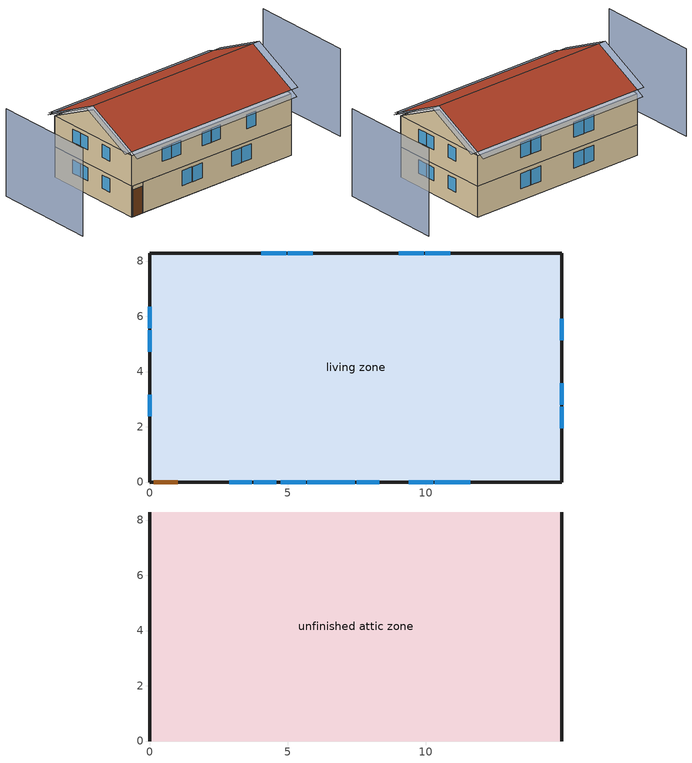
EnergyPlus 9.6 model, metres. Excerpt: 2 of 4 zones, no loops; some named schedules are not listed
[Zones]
living zone
 floor foundation (FloorFndGrndFinSlab): 0,0 0,8.29 14.92,8.29 14.92,0 z0
 wall outside (WallExtInsFin): 14.92,0 14.92,8.29 0,8.29 0,0 14.92,0 z2.44:4.88; 0.13,0 1.05,0 14.92,0 14.92,8.29 0,8.29 0,0 0.13,0 z0:2.44
 window (WindowConstruction): 14.92,1.95 14.92,2.73 / 14.92,2.79 14.92,3.57 / 14.92,5.14 14.92,5.92 / 0,6.34 0,5.56 / 0,5.5 0,4.72 / 0,3.15 0,2.37 z3.53:4.57; 2.88,0 3.7,0 / 3.76,0 4.58,0 / 6.61,0 7.43,0 / 7.49,0 8.32,0 / 10.78,0 11.6,0 z3.47:4.57; 0,6.34 0,5.56 / 0,5.5 0,4.72 / 0,3.15 0,2.37 / 14.92,1.95 14.92,2.73 / 14.92,2.79 14.92,3.57 / 14.92,5.14 14.92,5.92 z1.1:2.13; 10.88,8.29 9.98,8.29 / 9.92,8.29 9.01,8.29 / 5.91,8.29 5,8.29 / 4.94,8.29 4.04,8.29 z0.93:2.13; 4.75,0 5.64,0 / 5.7,0 6.59,0 / 9.38,0 10.27,0 / 10.33,0 11.22,0 z0.95:2.13; 10.88,8.29 9.98,8.29 / 9.92,8.29 9.01,8.29 / 5.91,8.29 5,8.29 / 4.94,8.29 4.04,8.29 z3.37:4.57
 door (Door): 0.15,0 1.02,0 z0:2.13
unfinished attic zone
 floor to living zone (FloorFinInsUnfinAttic): 0,8.29 14.92,8.29 14.92,0 0,0 z4.88
 wall outside (WallExtUninsUnfin): 0,4.14,6.95 0,8.29,4.88 0,0,4.88; 14.92,4.14,6.95 14.92,0,4.88 14.92,8.29,4.88
 roof outside (RoofUnfinInsExt): 14.92,4.14,7.25 0,4.14,7.25 0,0,5.18 14.92,0,5.18; 0,4.14,7.25 14.92,4.14,7.25 14.92,8.29,5.18 0,8.29,5.18
shading: -4.57,8.29 -4.57,0 / 19.49,0 19.49,8.29 z0:6.95; 14.92,1.95 14.92,2.73 / 14.92,2.79 14.92,3.57 / 14.92,5.14 14.92,5.92 / 0,6.34 0,5.56 / 0,5.5 0,4.72 / 0,3.15 0,2.37 z3.53:4.57; 2.88,0 3.7,0 / 3.76,0 4.58,0 / 6.61,0 7.43,0 / 7.49,0 8.32,0 / 10.78,0 11.6,0 z3.47:4.57; 0,6.34 0,5.56 / 0,5.5 0,4.72 / 0,3.15 0,2.37 / 14.92,1.95 14.92,2.73 / 14.92,2.79 14.92,3.57 / 14.92,5.14 14.92,5.92 z1.1:2.13; 10.88,8.29 9.98,8.29 / 9.92,8.29 9.01,8.29 / 5.91,8.29 5,8.29 / 4.94,8.29 4.04,8.29 z0.93:2.13; 4.75,0 5.64,0 / 5.7,0 6.59,0 / 9.38,0 10.27,0 / 10.33,0 11.22,0 z0.95:2.13; 10.88,8.29 9.98,8.29 / 9.92,8.29 9.01,8.29 / 5.91,8.29 5,8.29 / 4.94,8.29 4.04,8.29 z3.37:4.57; 15.53,0,5.18 15.53,4.14,7.25 14.92,4.14,7.25 14.92,0,5.18; -0.61,4.14,7.25 -0.61,0,5.18 0,0,5.18 0,4.14,7.25; 0,-0.61,4.88 14.92,-0.61,4.88 14.92,0,5.18 0,0,5.18; -0.61,8.29,5.18 -0.61,4.14,7.25 0,4.14,7.25 0,8.29,5.18; 15.53,4.14,7.25 15.53,8.29,5.18 14.92,8.29,5.18 14.92,4.14,7.25; 14.92,8.9,4.88 0,8.9,4.88 0,8.29,5.18 14.92,8.29,5.18
[Building]
Building 1: North Axis=315; Terrain=Suburbs
[Site:Location]
Camp Mabry_TX_USA: Latitude=30.32; Longitude=-97.77; Time Zone=-6; Elevation=198
[Site:GroundTemperature:Deep]
19.899, 19.899, 19.899, 19.899, 19.899, 19.899, 19.899, 19.899, 19.899, 19.899, 19.899, 19.899
[Site:WaterMainsTemperature]
Calculation Method=Correlation; Annual Average Outdoor Air Temperature=19.899; Maximum Difference In Monthly Average Outdoor Air Temperatures=19.1981
[Material] Roughness=Rough
Name | Thickness | Conductivity | Density | Specific Heat | Thermal Absorptance | Solar Absorptance | Visible Absorptance
Asphalt Shingles&#44 Medium | 0.009525 | 0.162714 | 1121.4 | 1465.45 | 0.91 | 0.85 | 0.85
Brick&#44 Medium/Dark | 0.1016 | 0.793375 | 1762.2 | 795.53 | 0.96 | 0.88 | 0.88
Concrete 4.0 in. | 0.1016 | 1.803125 | 2242.8 | 837.4 | 0.9 | 0.7 | 0.7
DoorMaterial | 0.04445 | 0.0612267 | 512.64 | 1214.23 | 0.82 | 0.3 | 0.3
Drywall 0.5 in. | 0.0127 | 0.160291 | 801 | 837.4 | 0.9 | 0.5 | 0.1
Floor Covering | 0.0127 | 0.0433444 | 54.468 | 1339.84 | 0.9 | 0.9 | 0.7
FloorFinStudAndAirFloor | 0.1397 | 0.557395 | 67.691 | 1210.98 | 0.9 | 0.5 | 0.9
FloorUAAdditionalCeilingIns | 0.099314 | 0.0562575 | 16.02 | 1046.75 | 0.9 | 0.7 | 0.7
FloorUATrussandIns | 0.0889 | 0.0589139 | 50.7834 | 1165.1 | 0.9 | 0.5 | 0.9
FootingMaterial | 0.2032 | 1.803125 | 2242.8 | 837.4 | 0.9 | 0.7 | 0.7
res furniture material living space | 0.1524 | 0.115458 | 640.8 | 1214.23 | 0.9 | 0.6 | 0.1
RoofSheathing | 0.01905 | 0.115458 | 512.64 | 1214.23 | 0.82 | 0.3 | 0.3
RoofUARoofIns | 0.18415 | 8.02397 | 37.0049 | 1207.88 | 0.91 | 0.85 | 0.91
WallSheathing | 0.0127 | 0.115458 | 512.64 | 1214.23 | 0.82 | 0.3 | 0.3
WallStudAndCavity | 0.0889 | 0.0601214 | 162.403 | 1178.92 | 0.96 | 0.88 | 0.96
WallStudAndCavity 1 | 0.0889 | 0.392154 | 83.0341 | 1211.67 | 0.96 | 0.88 | 0.96
WallStudAndCavity 2 | 0.0889 | 0.397942 | 83.0341 | 1211.67 | 0.82 | 0.3 | 0.3
Wood Floor | 0.015875 | 0.115458 | 544.68 | 1214.23 | 0.9 | 0.7 | 0.7
[WindowMaterial:SimpleGlazingSystem]
WindowMaterial: UFactor=2.15764; Solar Heat Gain Coefficient=0.44
[Construction]
Door: DoorMaterial
FloorFinInsUnfinAttic: Drywall 0.5 in., FloorUATrussandIns, FloorUAAdditionalCeilingIns
FloorFinUninsFin Reversed: Floor Covering, Wood Floor, RoofSheathing, FloorFinStudAndAirFloor, Drywall 0.5 in.
FloorFndGrndFinSlab: Concrete 4.0 in., Floor Covering
FootingConstruction: FootingMaterial
res furniture construction living space; res furniture construction living space|story 2: res furniture material living space
RoofUnfinInsExt: Asphalt Shingles&#44 Medium, RoofSheathing, RoofUARoofIns
WallExtInsFin: Brick&#44 Medium/Dark, WallSheathing, WallStudAndCavity, Drywall 0.5 in.
WallExtUninsUnfin: Brick&#44 Medium/Dark, WallSheathing, WallStudAndCavity 1
WallIntFinUninsFin: WallStudAndCavity 2, Drywall 0.5 in.
WindowConstruction: WindowMaterial
[Zone] Multiplier=1
Name | Floor Area | Part of Total Floor Area | Volume
living zone | 247.401 | Yes
res ds res ashp clg asys ret air zone; res ds res ashp htg asys ret air zone |  | No | 0.25
unfinished attic zone |  | Yes
[InternalMass] Zone or ZoneList=living zone
Name | Construction | Surface Area
Merged Surface 6 - Surface 7 | FloorFinUninsFin Reversed | 123.7
living space Partition; living space|story 2 Partition | WallIntFinUninsFin | 123.7
res furniture mass living space | res furniture construction living space | 49.4802
res furniture mass living space|story 2 | res furniture construction living space|story 2 | 49.4802
[Foundation:Kiva]
Foundation Kiva 1: Wall Height Above Grade=0.2032; Wall Depth Below Slab=0.2032; Footing Wall Construction=FootingConstruction
[Foundation:Kiva:Settings]
Soil Conductivity=1.731; Soil Density=1842.3; Soil Specific Heat=418.7; Ground Solar Absorptivity=0.9; Ground Thermal Absorptivity=0.9; Ground Surface Roughness=0.03; FarField Width=40; DeepGround Boundary Condition=ZeroFlux; DeepGround Depth=40; Minimum Cell Dimension=0.02; Maximum Cell Growth Coefficient=1.5; Simulation Timestep=Hourly
[SurfaceProperty:ExposedFoundationPerimeter]
Surface 1: Exposed Perimeter Calculation Method=TotalExposedPerimeter; Total Exposed Perimeter=46.4234
[People] Zone or ZoneList or Space or SpaceList=living zone; Number of People Schedule=occupants; Number of People Calculation Method=People; Number of People=2; Fraction Radiant=0.319734; Sensible Heat Fraction=0.573; Activity Level Schedule=res occupants activity schedule; Carbon Dioxide Generation Rate=0; Enable ASHRAE 55 Comfort Warnings=No; Mean Radiant Temperature Calculation Type=ZoneAveraged
res occupants|living space; res occupants|living space|story 2
[Lights] Zone or ZoneList or Space or SpaceList=living zone; Schedule=lighting_interior; Design Level Calculation Method=LightingLevel; Lighting Level=739.685; Return Air Fraction=0; Fraction Radiant=0.6; Fraction Visible=0.2; Fraction Replaceable=1
Name | EndUse Subcategory
res lighting interior living space | res lighting interior living space
res lighting interior living space|story 2 | res lighting interior living space|story 2
[ElectricEquipment] Zone or ZoneList or Space or SpaceList=living zone; Design Level Calculation Method=EquipmentLevel
Name | Schedule | Design Level | Fraction Latent | Fraction Radiant | Fraction Lost | EndUse Subcategory
res cd electric | clothes_dryer | 6642.41 | 0.05 | 0.09 | 0.8 | res cd electric
res ceil fan | ceiling_fan | 0 | 0 | 0.558 | 0 | res ceil fan
res cw | clothes_washer_power | 225.752 | 0 | 0.48 | 0.2 | res cw
res dw | dishwasher_power | 542.07 | 0.15 | 0.36 | 0.25 | res dw
res infil_1 bath fan | Always On Discrete | 0 | 0 | 0 | 1 | res mv_1 bath fan
res infil_1 house fan | Always On Discrete | 0 | 0 | 0 | 1 | res mv_1 house fan
res infil_1 range fan | Always On Discrete | 0 | 0 | 0 | 1 | res mv_1 range fan
res misc plug loads|living space; res misc plug loads|living space|story 2 | plug_loads | 747.417 | 0.021 | 0.558 | 0.049 | res misc plug loads
res range electric | cooking_range | 1928.06 | 0.3 | 0.24 | 0.3 | res range electric
res refrig | res refrig schedule | 65.0889 | 0 | 0 | 0 | res refrig
[OtherEquipment] Fuel Type=None; Design Level Calculation Method=EquipmentLevel; EndUse Subcategory=General
Name | Zone or ZoneList or Space or SpaceList | Schedule | Design Level | Fraction Latent | Fraction Radiant | Fraction Lost
res bath | living zone | baths | 4002.52 | 0 | 0 | 0
res ds res ashp clg asys SupDCnToLvEq; res ds res ashp clg asys SupLatLkToLvEq; res ds res ashp clg asys SupSLkToLvEq; res ds res ashp htg asys SupDCnToLvEq; res ds res ashp htg asys SupLatLkToLvEq; res ds res ashp htg asys SupSLkToLvEq | living zone | Always On Discrete | 0
res hot water distribution | living zone | showers | 1544.07 | 0 | 0 | 0
res shower | living zone | showers | 3961.3 | 0.487295 | 0 | 0
res sink | living zone | sinks | 828.184 | 0.312529 | 0 | 0
res ds res ashp clg asys RetDCnToPlEq; res ds res ashp clg asys RetLatLkEq; res ds res ashp clg asys RetSLkEq | res ds res ashp clg asys ret air zone | Always On Discrete | 0
res ds res ashp htg asys RetDCnToPlEq; res ds res ashp htg asys RetLatLkEq; res ds res ashp htg asys RetSLkEq | res ds res ashp htg asys ret air zone | Always On Discrete | 0
res ds res ashp clg asys RetDCnToAhEquip; res ds res ashp clg asys SupDCnToAhEq; res ds res ashp clg asys SupLatLkToAhEq; res ds res ashp clg asys SupSLkToAhEq; res ds res ashp htg asys RetDCnToAhEquip; res ds res ashp htg asys SupDCnToAhEq; res ds res ashp htg asys SupLatLkToAhEq; res ds res ashp htg asys SupSLkToAhEq | unfinished attic zone | Always On Discrete | 0
[ZoneInfiltration:DesignFlowRate] Zone or ZoneList=living zone; Schedule=Always On Discrete; Design Flow Rate Calculation Method=Flow/Zone; Design Flow Rate=0
res infil_1 flow; res nv_1 flow
[ZoneInfiltration:EffectiveLeakageArea]
res infil|unfinished attic space: Zone=unfinished attic zone; Schedule=Always On Discrete; Effective Air Leakage Area=4119.22; Stack Coefficient=0.000165209; Wind Coefficient=4.21522e-05
[ZoneMixing] Schedule=Always On Continuous; Design Flow Rate Calculation Method=Flow/Zone; Design Flow Rate=0
Name | Zone | Source Zone
res ds res ashp clg asys AhToLivMix; res ds res ashp htg asys AhToLivMix | living zone | unfinished attic zone
res ds res ashp clg asys LivToAhMix; res ds res ashp htg asys LivToAhMix | unfinished attic zone | living zone
[Exterior:Lights]
res lighting exterior: Schedule=lighting_exterior; Design Level=57.0089; EndUse Subcategory=res lighting exterior
[AirLoopHVAC:ReturnPlenum]
Name | Zone
res ashp clg asys return plenum | res ds res ashp clg asys ret air zone
res ashp htg asys return plenum | res ds res ashp htg asys ret air zone
[EnergyManagementSystem:Sensor]
Name | OutputVariable or OutputMeter | OutputVariable or OutputMeter Index Key
res_af_vw_s | Site Wind Speed
res_ds_res_ashp_clg_asys_ah_mfr_s | System Node Mass Flow Rate | Node 24
res_ds_res_ashp_clg_asys_ah_tt_s | System Node Temperature | Node 24
res_ds_res_ashp_clg_asys_ah_t_s; res_ds_res_ashp_htg_asys_ah_t_s | Zone Air Temperature | unfinished attic zone
res_ds_res_ashp_clg_asys_ah_vfr_s | System Node Current Density Volume Flow Rate | Node 24
res_ds_res_ashp_clg_asys_ah_wt_s | System Node Humidity Ratio | Node 24
res_ds_res_ashp_clg_asys_ah_w_s; res_ds_res_ashp_htg_asys_ah_w_s | Zone Mean Air Humidity Ratio | unfinished attic zone
res_ds_res_ashp_clg_asys_ra_t_s | System Node Temperature | Node 27
res_ds_res_ashp_clg_asys_ra_w_s | System Node Humidity Ratio | Node 27
res_ds_res_ashp_htg_asys_ah_mfr_s | System Node Mass Flow Rate | Node 17
res_ds_res_ashp_htg_asys_ah_tt_s | System Node Temperature | Node 17
res_ds_res_ashp_htg_asys_ah_vfr_s | System Node Current Density Volume Flow Rate | Node 17
res_ds_res_ashp_htg_asys_ah_wt_s | System Node Humidity Ratio | Node 17
res_ds_res_ashp_htg_asys_ra_t_s | System Node Temperature | Node 20
res_ds_res_ashp_htg_asys_ra_w_s | System Node Humidity Ratio | Node 20
res_infil_1_bath_sch_s | Schedule Value | res mv_1 bath exhaust schedule
res_infil_1_dryer_sch_s | Schedule Value | clothes_dryer_exhaust
res_infil_1_range_sch_s | Schedule Value | res mv_1 range exhaust schedule
res_infil_1_wh_sch_s | Schedule Value | Always On Discrete
res_nv_1_nva_s | Schedule Value | res nv_1 avail schedule
res_nv_1_sp_s | Schedule Value | res nv_1 temp schedule
res_nv_pb_s | Site Outdoor Air Barometric Pressure
res_nv_wt_s | Site Outdoor Air Humidity Ratio
res_shower_mixsp | Schedule Value | fixtures temperature schedule
[EnergyManagementSystem:Actuator]
Name | Actuated Component Unique | Actuated Component Type | Actuated Component Control Type
res_ds_res_ashp_clg_asys_AhToLivMix_act | res ds res ashp clg asys AhToLivMix | ZoneMixing | Air Exchange Flow Rate
res_ds_res_ashp_clg_asys_LivToAhMix_act | res ds res ashp clg asys LivToAhMix | ZoneMixing | Air Exchange Flow Rate
res_ds_res_ashp_clg_asys_RetDCnToAhEquip_act | res ds res ashp clg asys RetDCnToAhEquip | OtherEquipment | Power Level
res_ds_res_ashp_clg_asys_RetDCnToPlEq_act | res ds res ashp clg asys RetDCnToPlEq | OtherEquipment | Power Level
res_ds_res_ashp_clg_asys_RetLatLkEq_act | res ds res ashp clg asys RetLatLkEq | OtherEquipment | Power Level
res_ds_res_ashp_clg_asys_RetSLkEq_act | res ds res ashp clg asys RetSLkEq | OtherEquipment | Power Level
res_ds_res_ashp_clg_asys_SupDCnToAhEq_act | res ds res ashp clg asys SupDCnToAhEq | OtherEquipment | Power Level
res_ds_res_ashp_clg_asys_SupDCnToLvEq_act | res ds res ashp clg asys SupDCnToLvEq | OtherEquipment | Power Level
res_ds_res_ashp_clg_asys_SupLatLkToAhEq_act | res ds res ashp clg asys SupLatLkToAhEq | OtherEquipment | Power Level
res_ds_res_ashp_clg_asys_SupLatLkToLvEq_act | res ds res ashp clg asys SupLatLkToLvEq | OtherEquipment | Power Level
res_ds_res_ashp_clg_asys_SupSLkToAhEq_act | res ds res ashp clg asys SupSLkToAhEq | OtherEquipment | Power Level
res_ds_res_ashp_clg_asys_SupSLkToLvEq_act | res ds res ashp clg asys SupSLkToLvEq | OtherEquipment | Power Level
res_ds_res_ashp_htg_asys_AhToLivMix_act | res ds res ashp htg asys AhToLivMix | ZoneMixing | Air Exchange Flow Rate
res_ds_res_ashp_htg_asys_LivToAhMix_act | res ds res ashp htg asys LivToAhMix | ZoneMixing | Air Exchange Flow Rate
res_ds_res_ashp_htg_asys_RetDCnToAhEquip_act | res ds res ashp htg asys RetDCnToAhEquip | OtherEquipment | Power Level
res_ds_res_ashp_htg_asys_RetDCnToPlEq_act | res ds res ashp htg asys RetDCnToPlEq | OtherEquipment | Power Level
res_ds_res_ashp_htg_asys_RetLatLkEq_act | res ds res ashp htg asys RetLatLkEq | OtherEquipment | Power Level
res_ds_res_ashp_htg_asys_RetSLkEq_act | res ds res ashp htg asys RetSLkEq | OtherEquipment | Power Level
res_ds_res_ashp_htg_asys_SupDCnToAhEq_act | res ds res ashp htg asys SupDCnToAhEq | OtherEquipment | Power Level
res_ds_res_ashp_htg_asys_SupDCnToLvEq_act | res ds res ashp htg asys SupDCnToLvEq | OtherEquipment | Power Level
res_ds_res_ashp_htg_asys_SupLatLkToAhEq_act | res ds res ashp htg asys SupLatLkToAhEq | OtherEquipment | Power Level
res_ds_res_ashp_htg_asys_SupLatLkToLvEq_act | res ds res ashp htg asys SupLatLkToLvEq | OtherEquipment | Power Level
res_ds_res_ashp_htg_asys_SupSLkToAhEq_act | res ds res ashp htg asys SupSLkToAhEq | OtherEquipment | Power Level
res_ds_res_ashp_htg_asys_SupSLkToLvEq_act | res ds res ashp htg asys SupSLkToLvEq | OtherEquipment | Power Level
res_infil_1_bath_fan_act | res infil_1 bath fan | ElectricEquipment | Electricity Rate
res_infil_1_flow_act | res infil_1 flow | Zone Infiltration | Air Exchange Flow Rate
res_infil_1_house_fan_act | res infil_1 house fan | ElectricEquipment | Electricity Rate
res_infil_1_range_fan_act | res infil_1 range fan | ElectricEquipment | Electricity Rate
res_nv_1_flow_act | res nv_1 flow | Zone Infiltration | Air Exchange Flow Rate
[EnergyManagementSystem:ProgramCallingManager]
res af_1 program calling manager: BeginTimestepBeforePredictor; res_infil_1_program; res_nv_1_program
res ds res ashp clg asys program calling manager: EndOfSystemTimestepAfterHVACReporting; res_ds_res_ashp_clg_asys_program
res ds res ashp htg asys program calling manager: EndOfSystemTimestepAfterHVACReporting; res_ds_res_ashp_htg_asys_program
res shower sag: EndOfSystemTimestepAfterHVACReporting; res_shower_sag
[EnergyManagementSystem:Program]
res_ds_res_ashp_clg_asys_program: Set res_ds_res_ashp_clg_asys_AhMfr = res_ds_res_ashp_clg_asys_ah_mfr_s; Set res_ds_res_ashp_clg_asys_FanRtf = res_ds_res_ashp_clg_asys_fan_rtf_s; Set res_ds_res_ashp_clg_asys_AhVfr = res_ds_res_ashp_clg_asys_ah_vfr_s; Set res_ds_res_ashp_clg_asys_AhTt = res_ds_res_ashp_clg_asys_ah_tt_s; Set res_ds_res_ashp_clg_asys_AhWt = res_ds_res_ashp_clg_asys_ah_wt_s; Set res_ds_res_ashp_clg_asys_RaT = res_ds_res_ashp_clg_asys_ra_t_s; Set res_ds_res_ashp_clg_asys_RaW = res_ds_res_ashp_clg_asys_ra_w_s; Set res_ds_res_ashp_clg_asys_AhT = res_ds_res_ashp_clg_asys_ah_t_s; Set res_ds_res_ashp_clg_asys_AhW = res_ds_res_ashp_clg_asys_ah_w_s; Run res_ds_res_ashp_clg_asys_lk_subrout; Set res_ds_res_ashp_clg_asys_SupSLkToLvEq_act = res_ds_res_ashp_clg_asys_SupSLkToLv; Set res_ds_res_ashp_clg_asys_SupLatLkToLvEq_act = res_ds_res_ashp_clg_asys_SupLatLkToLv; Set res_ds_res_ashp_clg_asys_SupDCnToLvEq_act = res_ds_res_ashp_clg_asys_SupDCnToLv; Set res_ds_res_ashp_clg_asys_SupDCnToAhEq_act = res_ds_res_ashp_clg_asys_SupDCnToAh; Set res_ds_res_ashp_clg_asys_SupSLkToAhEq_act = res_ds_res_ashp_clg_asys_SupSLkToAh; Set res_ds_res_ashp_clg_asys_SupLatLkToAhEq_act = res_ds_res_ashp_clg_asys_SupLatLkToAh; Set res_ds_res_ashp_clg_asys_RetSLkEq_act = res_ds_res_ashp_clg_asys_RetSLk; Set res_ds_res_ashp_clg_asys_RetLatLkEq_act = res_ds_res_ashp_clg_asys_RetLatLk; Set res_ds_res_ashp_clg_asys_RetDCnToPlEq_act = res_ds_res_ashp_clg_asys_RetDCnToPl; Set res_ds_res_ashp_clg_asys_RetDCnToAhEquip_act = res_ds_res_ashp_clg_asys_RetDCnToAh; Set res_ds_res_ashp_clg_asys_AhToLivMix_act = res_ds_res_ashp_clg_asys_AhToLiv; Set res_ds_res_ashp_clg_asys_LivToAhMix_act = res_ds_res_ashp_clg_asys_LivToAh
res_ds_res_ashp_htg_asys_program: Set res_ds_res_ashp_htg_asys_AhMfr = res_ds_res_ashp_htg_asys_ah_mfr_s; Set res_ds_res_ashp_htg_asys_FanRtf = res_ds_res_ashp_htg_asys_fan_rtf_s; Set res_ds_res_ashp_htg_asys_AhVfr = res_ds_res_ashp_htg_asys_ah_vfr_s; Set res_ds_res_ashp_htg_asys_AhTt = res_ds_res_ashp_htg_asys_ah_tt_s; Set res_ds_res_ashp_htg_asys_AhWt = res_ds_res_ashp_htg_asys_ah_wt_s; Set res_ds_res_ashp_htg_asys_RaT = res_ds_res_ashp_htg_asys_ra_t_s; Set res_ds_res_ashp_htg_asys_RaW = res_ds_res_ashp_htg_asys_ra_w_s; Set res_ds_res_ashp_htg_asys_AhT = res_ds_res_ashp_htg_asys_ah_t_s; Set res_ds_res_ashp_htg_asys_AhW = res_ds_res_ashp_htg_asys_ah_w_s; Run res_ds_res_ashp_htg_asys_lk_subrout; Set res_ds_res_ashp_htg_asys_SupSLkToLvEq_act = res_ds_res_ashp_htg_asys_SupSLkToLv; Set res_ds_res_ashp_htg_asys_SupLatLkToLvEq_act = res_ds_res_ashp_htg_asys_SupLatLkToLv; Set res_ds_res_ashp_htg_asys_SupDCnToLvEq_act = res_ds_res_ashp_htg_asys_SupDCnToLv; Set res_ds_res_ashp_htg_asys_SupDCnToAhEq_act = res_ds_res_ashp_htg_asys_SupDCnToAh; Set res_ds_res_ashp_htg_asys_SupSLkToAhEq_act = res_ds_res_ashp_htg_asys_SupSLkToAh; Set res_ds_res_ashp_htg_asys_SupLatLkToAhEq_act = res_ds_res_ashp_htg_asys_SupLatLkToAh; Set res_ds_res_ashp_htg_asys_RetSLkEq_act = res_ds_res_ashp_htg_asys_RetSLk; Set res_ds_res_ashp_htg_asys_RetLatLkEq_act = res_ds_res_ashp_htg_asys_RetLatLk; Set res_ds_res_ashp_htg_asys_RetDCnToPlEq_act = res_ds_res_ashp_htg_asys_RetDCnToPl; Set res_ds_res_ashp_htg_asys_RetDCnToAhEquip_act = res_ds_res_ashp_htg_asys_RetDCnToAh; Set res_ds_res_ashp_htg_asys_AhToLivMix_act = res_ds_res_ashp_htg_asys_AhToLiv; Set res_ds_res_ashp_htg_asys_LivToAhMix_act = res_ds_res_ashp_htg_asys_LivToAh
res_infil_1_program: Set p_m = 0.14; Set p_s = 0.22; Set s_m = 270; Set s_s = 370; Set z_m = 9.99744; Set z_s = 4.8768; Set f_t = (((s_m/z_m)^p_m)*((z_s/s_s)^p_s)); Set Tdiff = res_af_1_tin_s-res_af_1_tt_s; Set dT = @Abs Tdiff; Set c = 0.0533; Set Cs = 0.0868; Set Cw = 0.1588; Set n = 0.65; Set sft = (f_t*0.5); Set temp1 = ((c*Cw)*((sft*res_af_vw_s)^(2*n)))^2; Set Qn = (((c*Cs*(dT^n))^2)+temp1)^0.5; Set Tdiff = res_af_1_tin_s-res_af_1_tt_s; Set QWHV = res_infil_1_wh_sch_s*0.0; Set Qrange = res_infil_1_range_sch_s*0.0472; Set Qdryer = res_infil_1_dryer_sch_s*0.0472; Set Qbath = res_infil_1_bath_sch_s*0.0472; Set QductsOut = 0; Set QductsIn = 0; Set QductsOut = QductsOut+res_ds_res_ashp_clg_asys_lk_ret_fan_equiv; Set QductsIn = QductsIn+res_ds_res_ashp_clg_asys_lk_sup_fan_equiv; Set QductsOut = QductsOut+res_ds_res_ashp_htg_asys_lk_ret_fan_equiv; Set QductsIn = QductsIn+res_ds_res_ashp_htg_asys_lk_sup_fan_equiv; Set Qout = Qrange+Qbath+Qdryer+QductsOut; Set Qin = QWHV+QductsIn; Set faneff_wh = 1; Set res_infil_1_house_fan_act = (QWHV*300)/faneff_wh*0; Set faneff_sp = 0.4719474432000001; Set res_infil_1_range_fan_act = (Qrange*300)/faneff_sp; Set res_infil_1_bath_fan_act = (Qbath*300)/faneff_sp; Set Qfan = (@Max Qout Qin); If Qfan > 0; Set Qavg = ((Qout + Qin) / 2.0); If ((@Abs (Qout - Qavg)) / Qavg) <= 0.1; Set phi = 1; Else; Set phi = (Qn / (Qn + Qfan)); EndIf; Set Qinf_adj = phi * Qn; Else; Set Qinf_adj = Qn; EndIf; Set res_infil_1_flow_act = Qfan + Qinf_adj
res_nv_1_program: Set Tdiff = res_af_1_tin_s-res_af_1_tt_s; Set dT = (@Abs Tdiff); Set pt = (@RhFnTdbWPb res_af_1_tt_s res_nv_wt_s res_nv_pb_s); Set NVA = 10758.425143139686; Set Cs = 0.00017926040778923255; Set Cw = 8.70903777141566e-05; Set MNV = 3.351456109977612; Set MHR = 0.0115; Set MRH = 0.7; Set temp1 = (res_nv_1_nva_s*NVA); Set SGNV = temp1*((((Cs*dT)+(Cw*(res_af_vw_s^2)))^0.5)/1000); If (res_nv_wt_s<MHR) && (pt<MRH) && (res_af_1_tin_s>res_nv_1_sp_s); Set temp2 = (res_af_1_tin_s-res_nv_1_sp_s); Set NVadj1 = temp2/(res_af_1_tin_s-res_af_1_tt_s); Set NVadj2 = (@Min NVadj1 1); Set NVadj3 = (@Max NVadj2 0); Set NVadj = SGNV*NVadj3; Set res_nv_1_flow_act = (@Min NVadj MNV); Else; Set res_nv_1_flow_act = 0; EndIf
res_shower_sag: If res_shower_vol > 0; Set ShowerTime=SystemTimeStep; Else; Set ShowerTime=0; EndIf; If (res_shower_vol > 0) && (res_shower_mixsp > res_shower_tout); Set ShowerSag=SystemTimeStep; Set ShowerE=res_shower_vol*4141170*(res_shower_mixsp-res_shower_tout); Else; Set ShowerSag=0; Set ShowerE=0; EndIf
[EnergyManagementSystem:Subroutine]
res_ds_res_ashp_clg_asys_lk_subrout: Set f_sup = 0.04997502497502498; Set f_ret = 0.025024975024975034; Set f_OA = 0.024950049950049943; Set oafrate = f_OA * res_ds_res_ashp_clg_asys_AhVfr; Set suplkfrate = f_sup * res_ds_res_ashp_clg_asys_AhVfr; Set retlkfrate = f_ret * res_ds_res_ashp_clg_asys_AhVfr; Set res_ds_res_ashp_clg_asys_AhToLiv = (@Abs (suplkfrate-retlkfrate-oafrate)); Set res_ds_res_ashp_clg_asys_LivToAh = 0; Set res_ds_res_ashp_clg_asys_lk_sup_fan_equiv = 0; Set res_ds_res_ashp_clg_asys_lk_ret_fan_equiv = oafrate; If res_ds_res_ashp_clg_asys_AhMfr>0; Set h_SA=(@HFnTdbW res_ds_res_ashp_clg_asys_AhTt res_ds_res_ashp_clg_asys_AhWt); Set h_AHZ=(@HFnTdbW res_ds_res_ashp_clg_asys_AhT res_ds_res_ashp_clg_asys_AhW); Set h_RA=(@HFnTdbW res_ds_res_ashp_clg_asys_RaT res_ds_res_ashp_clg_asys_RaW); Set h_fg=(@HfgAirFnWTdb res_ds_res_ashp_clg_asys_AhWt res_ds_res_ashp_clg_asys_AhTt); Set SALkQtot=f_sup*res_ds_res_ashp_clg_asys_AhMfr*(h_RA-h_SA); Set temp1=h_fg*(res_ds_res_ashp_clg_asys_RaW-res_ds_res_ashp_clg_asys_AhWt); Set res_ds_res_ashp_clg_asys_SupLatLkToLv = f_sup*res_ds_res_ashp_clg_asys_AhMfr*temp1; Set res_ds_res_ashp_clg_asys_SupSLkToLv = SALkQtot-res_ds_res_ashp_clg_asys_SupLatLkToLv; Set eTm=(res_ds_res_ashp_clg_asys_FanRtf/(res_ds_res_ashp_clg_asys_AhMfr*1006.0))*42.211; Set eTm=0-eTm; Set temp4=res_ds_res_ashp_clg_asys_AhT; Set tsup=temp4+((res_ds_res_ashp_clg_asys_AhTt-res_ds_res_ashp_clg_asys_AhT)*(@Exp eTm)); Set temp5=tsup-res_ds_res_ashp_clg_asys_AhTt; Set res_ds_res_ashp_clg_asys_SupDCnToLv = res_ds_res_ashp_clg_asys_AhMfr*1006.0*temp5; Set res_ds_res_ashp_clg_asys_SupDCnToAh = 0-res_ds_res_ashp_clg_asys_SupDCnToLv; Set eTm=(res_ds_res_ashp_clg_asys_FanRtf/(res_ds_res_ashp_clg_asys_AhMfr*1006.0))*13.716; Set eTm=0-eTm; Set temp6=res_ds_res_ashp_clg_asys_AhT; Set tret=temp6+((res_ds_res_ashp_clg_asys_RaT-res_ds_res_ashp_clg_asys_AhT)*(@Exp eTm)); Set temp7=tret-res_ds_res_ashp_clg_asys_RaT; Set res_ds_res_ashp_clg_asys_RetDCnToPl=res_ds_res_ashp_clg_asys_AhMfr*1006.0*temp7; Set res_ds_res_ashp_clg_asys_RetDCnToAh=0-res_ds_res_ashp_clg_asys_RetDCnToPl; Set res_ds_res_ashp_clg_asys_RetLatLk=0; Set temp2=(res_ds_res_ashp_clg_asys_AhT-res_ds_res_ashp_clg_asys_RaT); Set res_ds_res_ashp_clg_asys_RetSLk=f_ret*res_ds_res_ashp_clg_asys_AhMfr*1006.0*temp2; Set QtLkToAHZn=f_sup*res_ds_res_ashp_clg_asys_AhMfr*(h_SA-h_AHZ); Set temp3=(res_ds_res_ashp_clg_asys_AhWt-res_ds_res_ashp_clg_asys_AhW); Set res_ds_res_ashp_clg_asys_SupLatLkToAh=f_sup*res_ds_res_ashp_clg_asys_AhMfr*h_fg; Set res_ds_res_ashp_clg_asys_SupLatLkToAh=res_ds_res_ashp_clg_asys_SupLatLkToAh*temp3; Set res_ds_res_ashp_clg_asys_SupSLkToAh=QtLkToAHZn-res_ds_res_ashp_clg_asys_SupLatLkToAh; Else; Set res_ds_res_ashp_clg_asys_SupLatLkToLv=0; Set res_ds_res_ashp_clg_asys_SupSLkToLv=0; Set res_ds_res_ashp_clg_asys_SupDCnToLv=0; Set res_ds_res_ashp_clg_asys_SupDCnToAh=0; Set res_ds_res_ashp_clg_asys_RetDCnToPl=0; Set res_ds_res_ashp_clg_asys_RetDCnToAh=0; Set res_ds_res_ashp_clg_asys_RetLatLk=0; Set res_ds_res_ashp_clg_asys_RetSLk=0; Set res_ds_res_ashp_clg_asys_SupLatLkToAh=0; Set res_ds_res_ashp_clg_asys_SupSLkToAh=0; EndIf
res_ds_res_ashp_htg_asys_lk_subrout: Set f_sup = 0.04997502497502498; Set f_ret = 0.025024975024975034; Set f_OA = 0.024950049950049943; Set oafrate = f_OA * res_ds_res_ashp_htg_asys_AhVfr; Set suplkfrate = f_sup * res_ds_res_ashp_htg_asys_AhVfr; Set retlkfrate = f_ret * res_ds_res_ashp_htg_asys_AhVfr; Set res_ds_res_ashp_htg_asys_AhToLiv = (@Abs (suplkfrate-retlkfrate-oafrate)); Set res_ds_res_ashp_htg_asys_LivToAh = 0; Set res_ds_res_ashp_htg_asys_lk_sup_fan_equiv = 0; Set res_ds_res_ashp_htg_asys_lk_ret_fan_equiv = oafrate; If res_ds_res_ashp_htg_asys_AhMfr>0; Set h_SA=(@HFnTdbW res_ds_res_ashp_htg_asys_AhTt res_ds_res_ashp_htg_asys_AhWt); Set h_AHZ=(@HFnTdbW res_ds_res_ashp_htg_asys_AhT res_ds_res_ashp_htg_asys_AhW); Set h_RA=(@HFnTdbW res_ds_res_ashp_htg_asys_RaT res_ds_res_ashp_htg_asys_RaW); Set h_fg=(@HfgAirFnWTdb res_ds_res_ashp_htg_asys_AhWt res_ds_res_ashp_htg_asys_AhTt); Set SALkQtot=f_sup*res_ds_res_ashp_htg_asys_AhMfr*(h_RA-h_SA); Set temp1=h_fg*(res_ds_res_ashp_htg_asys_RaW-res_ds_res_ashp_htg_asys_AhWt); Set res_ds_res_ashp_htg_asys_SupLatLkToLv = f_sup*res_ds_res_ashp_htg_asys_AhMfr*temp1; Set res_ds_res_ashp_htg_asys_SupSLkToLv = SALkQtot-res_ds_res_ashp_htg_asys_SupLatLkToLv; Set eTm=(res_ds_res_ashp_htg_asys_FanRtf/(res_ds_res_ashp_htg_asys_AhMfr*1006.0))*42.211; Set eTm=0-eTm; Set temp4=res_ds_res_ashp_htg_asys_AhT; Set tsup=temp4+((res_ds_res_ashp_htg_asys_AhTt-res_ds_res_ashp_htg_asys_AhT)*(@Exp eTm)); Set temp5=tsup-res_ds_res_ashp_htg_asys_AhTt; Set res_ds_res_ashp_htg_asys_SupDCnToLv = res_ds_res_ashp_htg_asys_AhMfr*1006.0*temp5; Set res_ds_res_ashp_htg_asys_SupDCnToAh = 0-res_ds_res_ashp_htg_asys_SupDCnToLv; Set eTm=(res_ds_res_ashp_htg_asys_FanRtf/(res_ds_res_ashp_htg_asys_AhMfr*1006.0))*13.716; Set eTm=0-eTm; Set temp6=res_ds_res_ashp_htg_asys_AhT; Set tret=temp6+((res_ds_res_ashp_htg_asys_RaT-res_ds_res_ashp_htg_asys_AhT)*(@Exp eTm)); Set temp7=tret-res_ds_res_ashp_htg_asys_RaT; Set res_ds_res_ashp_htg_asys_RetDCnToPl=res_ds_res_ashp_htg_asys_AhMfr*1006.0*temp7; Set res_ds_res_ashp_htg_asys_RetDCnToAh=0-res_ds_res_ashp_htg_asys_RetDCnToPl; Set res_ds_res_ashp_htg_asys_RetLatLk=0; Set temp2=(res_ds_res_ashp_htg_asys_AhT-res_ds_res_ashp_htg_asys_RaT); Set res_ds_res_ashp_htg_asys_RetSLk=f_ret*res_ds_res_ashp_htg_asys_AhMfr*1006.0*temp2; Set QtLkToAHZn=f_sup*res_ds_res_ashp_htg_asys_AhMfr*(h_SA-h_AHZ); Set temp3=(res_ds_res_ashp_htg_asys_AhWt-res_ds_res_ashp_htg_asys_AhW); Set res_ds_res_ashp_htg_asys_SupLatLkToAh=f_sup*res_ds_res_ashp_htg_asys_AhMfr*h_fg; Set res_ds_res_ashp_htg_asys_SupLatLkToAh=res_ds_res_ashp_htg_asys_SupLatLkToAh*temp3; Set res_ds_res_ashp_htg_asys_SupSLkToAh=QtLkToAHZn-res_ds_res_ashp_htg_asys_SupLatLkToAh; Else; Set res_ds_res_ashp_htg_asys_SupLatLkToLv=0; Set res_ds_res_ashp_htg_asys_SupSLkToLv=0; Set res_ds_res_ashp_htg_asys_SupDCnToLv=0; Set res_ds_res_ashp_htg_asys_SupDCnToAh=0; Set res_ds_res_ashp_htg_asys_RetDCnToPl=0; Set res_ds_res_ashp_htg_asys_RetDCnToAh=0; Set res_ds_res_ashp_htg_asys_RetLatLk=0; Set res_ds_res_ashp_htg_asys_RetSLk=0; Set res_ds_res_ashp_htg_asys_SupLatLkToAh=0; Set res_ds_res_ashp_htg_asys_SupSLkToAh=0; EndIf
[EnergyManagementSystem:GlobalVariable]
res_ds_res_ashp_clg_asys_AhMfr
res_ds_res_ashp_clg_asys_AhT
res_ds_res_ashp_clg_asys_AhToLiv
res_ds_res_ashp_clg_asys_AhTt
res_ds_res_ashp_clg_asys_AhVfr
res_ds_res_ashp_clg_asys_AhW
res_ds_res_ashp_clg_asys_AhWt
res_ds_res_ashp_clg_asys_FanRtf
res_ds_res_ashp_clg_asys_LivToAh
res_ds_res_ashp_clg_asys_lk_ret_fan_equiv
res_ds_res_ashp_clg_asys_lk_sup_fan_equiv
res_ds_res_ashp_clg_asys_RaT
res_ds_res_ashp_clg_asys_RaW
res_ds_res_ashp_clg_asys_RetDCnToAh
res_ds_res_ashp_clg_asys_RetDCnToPl
res_ds_res_ashp_clg_asys_RetLatLk
res_ds_res_ashp_clg_asys_RetSLk
res_ds_res_ashp_clg_asys_SupDCnToAh
res_ds_res_ashp_clg_asys_SupDCnToLv
res_ds_res_ashp_clg_asys_SupLatLkToAh
res_ds_res_ashp_clg_asys_SupLatLkToLv
res_ds_res_ashp_clg_asys_SupSLkToAh
res_ds_res_ashp_clg_asys_SupSLkToLv
res_ds_res_ashp_htg_asys_AhMfr
res_ds_res_ashp_htg_asys_AhT
res_ds_res_ashp_htg_asys_AhToLiv
res_ds_res_ashp_htg_asys_AhTt
res_ds_res_ashp_htg_asys_AhVfr
res_ds_res_ashp_htg_asys_AhW
res_ds_res_ashp_htg_asys_AhWt
res_ds_res_ashp_htg_asys_FanRtf
res_ds_res_ashp_htg_asys_LivToAh
res_ds_res_ashp_htg_asys_lk_ret_fan_equiv
res_ds_res_ashp_htg_asys_lk_sup_fan_equiv
res_ds_res_ashp_htg_asys_RaT
res_ds_res_ashp_htg_asys_RaW
res_ds_res_ashp_htg_asys_RetDCnToAh
res_ds_res_ashp_htg_asys_RetDCnToPl
res_ds_res_ashp_htg_asys_RetLatLk
res_ds_res_ashp_htg_asys_RetSLk
res_ds_res_ashp_htg_asys_SupDCnToAh
res_ds_res_ashp_htg_asys_SupDCnToLv
res_ds_res_ashp_htg_asys_SupLatLkToAh
res_ds_res_ashp_htg_asys_SupLatLkToLv
res_ds_res_ashp_htg_asys_SupSLkToAh
res_ds_res_ashp_htg_asys_SupSLkToLv
[EnergyManagementSystem:OutputVariable] Type of Data in Variable=Summed; Update Frequency=SystemTimestep; EMS Program or Subroutine=res_shower_sag
Name | EMS Variable | Units
Shower Draw Time|unit 1 | ShowerTime | hr
Unmet Shower Energy|unit 1 | ShowerE | J
Unmet Shower Time|unit 1 | ShowerSag | hr
[AvailabilityManager:Scheduled] Schedule=Always On Discrete
res ashp clg asys Availability Manager; res ashp htg asys Availability Manager
[Schedule:Day:Interval]
res refrig schedule allday1; res refrig schedule allday12: No, 01:00, 0.610949, 02:00, 0.595675, 03:00, 0.580401, 04:00, 0.565128, 06:00, 0.549854, 07:00, 0.580401, 08:00, 0.610949, 10:00, 0.626223, 12:00, 0.610949, 15:00, 0.641496, 16:00, 0.626223, 17:00, 0.672044, 18:00, 0.733139, 19:00, 0.763686, 20:00, 0.733139, 21:00, 0.717865, 22:00, 0.702591, 23:00, 0.672044, 24:00, 0.626223
res refrig schedule allday2: No, 01:00, 0.609489, 02:00, 0.594252, 03:00, 0.579015, 04:00, 0.563777, 06:00, 0.54854, 07:00, 0.579015, 08:00, 0.609489, 10:00, 0.624726, 12:00, 0.609489, 15:00, 0.639964, 16:00, 0.624726, 17:00, 0.670438, 18:00, 0.731387, 19:00, 0.761861, 20:00, 0.731387, 21:00, 0.71615, 22:00, 0.700912, 23:00, 0.670438, 24:00, 0.624726
res refrig schedule allday3; res refrig schedule allday4; res refrig schedule allday5: No, 01:00, 0.791241, 02:00, 0.77146, 03:00, 0.751679, 04:00, 0.731898, 06:00, 0.712117, 07:00, 0.751679, 08:00, 0.791241, 10:00, 0.811022, 12:00, 0.791241, 15:00, 0.830803, 16:00, 0.811022, 17:00, 0.870365, 18:00, 0.949489, 19:00, 0.989051, 20:00, 0.949489, 21:00, 0.929708, 22:00, 0.909927, 23:00, 0.870365, 24:00, 0.811022
res refrig schedule allday6; res refrig schedule allday7; res refrig schedule allday8; res refrig schedule allday9: No, 01:00, 0.8, 02:00, 0.78, 03:00, 0.76, 04:00, 0.74, 06:00, 0.72, 07:00, 0.76, 08:00, 0.8, 10:00, 0.82, 12:00, 0.8, 15:00, 0.84, 16:00, 0.82, 17:00, 0.88, 18:00, 0.96, 19:00, 1, 20:00, 0.96, 21:00, 0.94, 22:00, 0.92, 23:00, 0.88, 24:00, 0.82
res refrig schedule allday10: No, 01:00, 0.679562, 02:00, 0.662573, 03:00, 0.645584, 04:00, 0.628595, 06:00, 0.611606, 07:00, 0.645584, 08:00, 0.679562, 10:00, 0.696551, 12:00, 0.679562, 15:00, 0.71354, 16:00, 0.696551, 17:00, 0.747518, 18:00, 0.815474, 19:00, 0.849453, 20:00, 0.815474, 21:00, 0.798485, 22:00, 0.781496, 23:00, 0.747518, 24:00, 0.696551
res refrig schedule allday11: No, 01:00, 0.675182, 02:00, 0.658303, 03:00, 0.641423, 04:00, 0.624544, 06:00, 0.607664, 07:00, 0.641423, 08:00, 0.675182, 10:00, 0.692062, 12:00, 0.675182, 15:00, 0.708942, 16:00, 0.692062, 17:00, 0.742701, 18:00, 0.810219, 19:00, 0.843978, 20:00, 0.810219, 21:00, 0.793339, 22:00, 0.77646, 23:00, 0.742701, 24:00, 0.692062
Schedule Day 8; res refrig schedule winter design: No, 24:00, 0
res refrig schedule summer design: No, 24:00, 1
[Schedule:Week:Daily]
res refrig schedule Week Rule - Jan1-Jan27: res refrig schedule allday1, res refrig schedule allday1, res refrig schedule allday1, res refrig schedule allday1, res refrig schedule allday1, res refrig schedule allday1, res refrig schedule allday1, Schedule Day 8, res refrig schedule summer design, res refrig schedule winter design, Schedule Day 8, Schedule Day 8
res refrig schedule Week Rule - Jan28-Feb3: res refrig schedule allday1, res refrig schedule allday1, res refrig schedule allday1, res refrig schedule allday1, res refrig schedule allday2, res refrig schedule allday2, res refrig schedule allday2, Schedule Day 8, res refrig schedule summer design, res refrig schedule winter design, Schedule Day 8, Schedule Day 8
res refrig schedule Week Rule - Feb4-Feb24: res refrig schedule allday2, res refrig schedule allday2, res refrig schedule allday2, res refrig schedule allday2, res refrig schedule allday2, res refrig schedule allday2, res refrig schedule allday2, Schedule Day 8, res refrig schedule summer design, res refrig schedule winter design, Schedule Day 8, Schedule Day 8
res refrig schedule Week Rule - Feb25-Mar3: res refrig schedule allday2, res refrig schedule allday2, res refrig schedule allday2, res refrig schedule allday2, res refrig schedule allday3, res refrig schedule allday3, res refrig schedule allday3, Schedule Day 8, res refrig schedule summer design, res refrig schedule winter design, Schedule Day 8, Schedule Day 8
res refrig schedule Week Rule - Mar4-Mar31: res refrig schedule allday3, res refrig schedule allday3, res refrig schedule allday3, res refrig schedule allday3, res refrig schedule allday3, res refrig schedule allday3, res refrig schedule allday3, Schedule Day 8, res refrig schedule summer design, res refrig schedule winter design, Schedule Day 8, Schedule Day 8
res refrig schedule Week Rule - Apr1-Apr28: res refrig schedule allday4, res refrig schedule allday4, res refrig schedule allday4, res refrig schedule allday4, res refrig schedule allday4, res refrig schedule allday4, res refrig schedule allday4, Schedule Day 8, res refrig schedule summer design, res refrig schedule winter design, Schedule Day 8, Schedule Day 8
res refrig schedule Week Rule - Apr29-May5: res refrig schedule allday4, res refrig schedule allday4, res refrig schedule allday5, res refrig schedule allday5, res refrig schedule allday5, res refrig schedule allday5, res refrig schedule allday5, Schedule Day 8, res refrig schedule summer design, res refrig schedule winter design, Schedule Day 8, Schedule Day 8
res refrig schedule Week Rule - May6-May26: res refrig schedule allday5, res refrig schedule allday5, res refrig schedule allday5, res refrig schedule allday5, res refrig schedule allday5, res refrig schedule allday5, res refrig schedule allday5, Schedule Day 8, res refrig schedule summer design, res refrig schedule winter design, Schedule Day 8, Schedule Day 8
res refrig schedule Week Rule - May27-Jun2: res refrig schedule allday5, res refrig schedule allday5, res refrig schedule allday5, res refrig schedule allday5, res refrig schedule allday5, res refrig schedule allday6, res refrig schedule allday6, Schedule Day 8, res refrig schedule summer design, res refrig schedule winter design, Schedule Day 8, Schedule Day 8
res refrig schedule Week Rule - Jun3-Jun30: res refrig schedule allday6, res refrig schedule allday6, res refrig schedule allday6, res refrig schedule allday6, res refrig schedule allday6, res refrig schedule allday6, res refrig schedule allday6, Schedule Day 8, res refrig schedule summer design, res refrig schedule winter design, Schedule Day 8, Schedule Day 8
res refrig schedule Week Rule - Jul1-Jul28: res refrig schedule allday7, res refrig schedule allday7, res refrig schedule allday7, res refrig schedule allday7, res refrig schedule allday7, res refrig schedule allday7, res refrig schedule allday7, Schedule Day 8, res refrig schedule summer design, res refrig schedule winter design, Schedule Day 8, Schedule Day 8
res refrig schedule Week Rule - Jul29-Aug4: res refrig schedule allday7, res refrig schedule allday7, res refrig schedule allday7, res refrig schedule allday8, res refrig schedule allday8, res refrig schedule allday8, res refrig schedule allday8, Schedule Day 8, res refrig schedule summer design, res refrig schedule winter design, Schedule Day 8, Schedule Day 8
res refrig schedule Week Rule - Aug5-Aug25: res refrig schedule allday8, res refrig schedule allday8, res refrig schedule allday8, res refrig schedule allday8, res refrig schedule allday8, res refrig schedule allday8, res refrig schedule allday8, Schedule Day 8, res refrig schedule summer design, res refrig schedule winter design, Schedule Day 8, Schedule Day 8
res refrig schedule Week Rule - Aug26-Sep1: res refrig schedule allday8, res refrig schedule allday8, res refrig schedule allday8, res refrig schedule allday8, res refrig schedule allday8, res refrig schedule allday8, res refrig schedule allday9, Schedule Day 8, res refrig schedule summer design, res refrig schedule winter design, Schedule Day 8, Schedule Day 8
res refrig schedule Week Rule - Sep2-Sep29: res refrig schedule allday9, res refrig schedule allday9, res refrig schedule allday9, res refrig schedule allday9, res refrig schedule allday9, res refrig schedule allday9, res refrig schedule allday9, Schedule Day 8, res refrig schedule summer design, res refrig schedule winter design, Schedule Day 8, Schedule Day 8
res refrig schedule Week Rule - Sep30-Oct6: res refrig schedule allday9, res refrig schedule allday10, res refrig schedule allday10, res refrig schedule allday10, res refrig schedule allday10, res refrig schedule allday10, res refrig schedule allday10, Schedule Day 8, res refrig schedule summer design, res refrig schedule winter design, Schedule Day 8, Schedule Day 8
res refrig schedule Week Rule - Oct7-Oct27: res refrig schedule allday10, res refrig schedule allday10, res refrig schedule allday10, res refrig schedule allday10, res refrig schedule allday10, res refrig schedule allday10, res refrig schedule allday10, Schedule Day 8, res refrig schedule summer design, res refrig schedule winter design, Schedule Day 8, Schedule Day 8
res refrig schedule Week Rule - Oct28-Nov3: res refrig schedule allday10, res refrig schedule allday10, res refrig schedule allday10, res refrig schedule allday10, res refrig schedule allday11, res refrig schedule allday11, res refrig schedule allday11, Schedule Day 8, res refrig schedule summer design, res refrig schedule winter design, Schedule Day 8, Schedule Day 8
res refrig schedule Week Rule - Nov4-Nov24: res refrig schedule allday11, res refrig schedule allday11, res refrig schedule allday11, res refrig schedule allday11, res refrig schedule allday11, res refrig schedule allday11, res refrig schedule allday11, Schedule Day 8, res refrig schedule summer design, res refrig schedule winter design, Schedule Day 8, Schedule Day 8
res refrig schedule Week Rule - Nov25-Dec1: res refrig schedule allday11, res refrig schedule allday11, res refrig schedule allday11, res refrig schedule allday11, res refrig schedule allday11, res refrig schedule allday11, res refrig schedule allday12, Schedule Day 8, res refrig schedule summer design, res refrig schedule winter design, Schedule Day 8, Schedule Day 8
res refrig schedule Week Rule - Dec2-Dec31: res refrig schedule allday12, res refrig schedule allday12, res refrig schedule allday12, res refrig schedule allday12, res refrig schedule allday12, res refrig schedule allday12, res refrig schedule allday12, Schedule Day 8, res refrig schedule summer design, res refrig schedule winter design, Schedule Day 8, Schedule Day 8
res mv_1 bath exhaust schedule Week Rule - Jan1-Jan27: res mv_1 bath exhaust schedule allday1, res mv_1 bath exhaust schedule allday1, res mv_1 bath exhaust schedule allday1, res mv_1 bath exhaust schedule allday1, res mv_1 bath exhaust schedule allday1, res mv_1 bath exhaust schedule allday1, res mv_1 bath exhaust schedule allday1, Schedule Day 16, res mv_1 bath exhaust schedule summer design, res mv_1 bath exhaust schedule winter design, Schedule Day 16, Schedule Day 16
res mv_1 bath exhaust schedule Week Rule - Jan28-Feb3: res mv_1 bath exhaust schedule allday1, res mv_1 bath exhaust schedule allday1, res mv_1 bath exhaust schedule allday1, res mv_1 bath exhaust schedule allday1, res mv_1 bath exhaust schedule allday2, res mv_1 bath exhaust schedule allday2, res mv_1 bath exhaust schedule allday2, Schedule Day 16, res mv_1 bath exhaust schedule summer design, res mv_1 bath exhaust schedule winter design, Schedule Day 16, Schedule Day 16
res mv_1 bath exhaust schedule Week Rule - Feb4-Feb24: res mv_1 bath exhaust schedule allday2, res mv_1 bath exhaust schedule allday2, res mv_1 bath exhaust schedule allday2, res mv_1 bath exhaust schedule allday2, res mv_1 bath exhaust schedule allday2, res mv_1 bath exhaust schedule allday2, res mv_1 bath exhaust schedule allday2, Schedule Day 16, res mv_1 bath exhaust schedule summer design, res mv_1 bath exhaust schedule winter design, Schedule Day 16, Schedule Day 16
res mv_1 bath exhaust schedule Week Rule - Feb25-Mar3: res mv_1 bath exhaust schedule allday2, res mv_1 bath exhaust schedule allday2, res mv_1 bath exhaust schedule allday2, res mv_1 bath exhaust schedule allday2, res mv_1 bath exhaust schedule allday3, res mv_1 bath exhaust schedule allday3, res mv_1 bath exhaust schedule allday3, Schedule Day 16, res mv_1 bath exhaust schedule summer design, res mv_1 bath exhaust schedule winter design, Schedule Day 16, Schedule Day 16
res mv_1 bath exhaust schedule Week Rule - Mar4-Mar31: res mv_1 bath exhaust schedule allday3, res mv_1 bath exhaust schedule allday3, res mv_1 bath exhaust schedule allday3, res mv_1 bath exhaust schedule allday3, res mv_1 bath exhaust schedule allday3, res mv_1 bath exhaust schedule allday3, res mv_1 bath exhaust schedule allday3, Schedule Day 16, res mv_1 bath exhaust schedule summer design, res mv_1 bath exhaust schedule winter design, Schedule Day 16, Schedule Day 16
res mv_1 bath exhaust schedule Week Rule - Apr1-Apr28: res mv_1 bath exhaust schedule allday4, res mv_1 bath exhaust schedule allday4, res mv_1 bath exhaust schedule allday4, res mv_1 bath exhaust schedule allday4, res mv_1 bath exhaust schedule allday4, res mv_1 bath exhaust schedule allday4, res mv_1 bath exhaust schedule allday4, Schedule Day 16, res mv_1 bath exhaust schedule summer design, res mv_1 bath exhaust schedule winter design, Schedule Day 16, Schedule Day 16
[Schedule:Year]
res refrig schedule: res refrig schedule Week Rule - Jan1-Jan27, 1, 1, 1, 27, res refrig schedule Week Rule - Jan28-Feb3, 1, 28, 2, 3, res refrig schedule Week Rule - Feb4-Feb24, 2, 4, 2, 24, res refrig schedule Week Rule - Feb25-Mar3, 2, 25, 3, 3, res refrig schedule Week Rule - Mar4-Mar31, 3, 4, 3, 31, res refrig schedule Week Rule - Apr1-Apr28, 4, 1, 4, 28, res refrig schedule Week Rule - Apr29-May5, 4, 29, 5, 5, res refrig schedule Week Rule - May6-May26, 5, 6, 5, 26, res refrig schedule Week Rule - May27-Jun2, 5, 27, 6, 2, res refrig schedule Week Rule - Jun3-Jun30, 6, 3, 6, 30, res refrig schedule Week Rule - Jul1-Jul28, 7, 1, 7, 28, res refrig schedule Week Rule - Jul29-Aug4, 7, 29, 8, 4, res refrig schedule Week Rule - Aug5-Aug25, 8, 5, 8, 25, res refrig schedule Week Rule - Aug26-Sep1, 8, 26, 9, 1, res refrig schedule Week Rule - Sep2-Sep29, 9, 2, 9, 29, res refrig schedule Week Rule - Sep30-Oct6, 9, 30, 10, 6, res refrig schedule Week Rule - Oct7-Oct27, 10, 7, 10, 27, res refrig schedule Week Rule - Oct28-Nov3, 10, 28, 11, 3, res refrig schedule Week Rule - Nov4-Nov24, 11, 4, 11, 24, res refrig schedule Week Rule - Nov25-Dec1, 11, 25, 12, 1, res refrig schedule Week Rule - Dec2-Dec31, 12, 2, 12, 31
res mv_1 bath exhaust schedule: res mv_1 bath exhaust schedule Week Rule - Jan1-Jan27, 1, 1, 1, 27, res mv_1 bath exhaust schedule Week Rule - Jan28-Feb3, 1, 28, 2, 3, res mv_1 bath exhaust schedule Week Rule - Feb4-Feb24, 2, 4, 2, 24, res mv_1 bath exhaust schedule Week Rule - Feb25-Mar3, 2, 25, 3, 3, res mv_1 bath exhaust schedule Week Rule - Mar4-Mar31, 3, 4, 3, 31, res mv_1 bath exhaust schedule Week Rule - Apr1-Apr28, 4, 1, 4, 28, res mv_1 bath exhaust schedule Week Rule - Apr29-May5, 4, 29, 5, 5, res mv_1 bath exhaust schedule Week Rule - May6-May26, 5, 6, 5, 26, res mv_1 bath exhaust schedule Week Rule - May27-Jun2, 5, 27, 6, 2, res mv_1 bath exhaust schedule Week Rule - Jun3-Jun30, 6, 3, 6, 30, res mv_1 bath exhaust schedule Week Rule - Jul1-Jul28, 7, 1, 7, 28, res mv_1 bath exhaust schedule Week Rule - Jul29-Aug4, 7, 29, 8, 4, res mv_1 bath exhaust schedule Week Rule - Aug5-Aug25, 8, 5, 8, 25, res mv_1 bath exhaust schedule Week Rule - Aug26-Sep1, 8, 26, 9, 1, res mv_1 bath exhaust schedule Week Rule - Sep2-Sep29, 9, 2, 9, 29, res mv_1 bath exhaust schedule Week Rule - Sep30-Oct6, 9, 30, 10, 6, res mv_1 bath exhaust schedule Week Rule - Oct7-Oct27, 10, 7, 10, 27, res mv_1 bath exhaust schedule Week Rule - Oct28-Nov3, 10, 28, 11, 3, res mv_1 bath exhaust schedule Week Rule - Nov4-Nov24, 11, 4, 11, 24, res mv_1 bath exhaust schedule Week Rule - Nov25-Dec1, 11, 25, 12, 1, res mv_1 bath exhaust schedule Week Rule - Dec2-Dec31, 12, 2, 12, 31
res mv_1 range exhaust schedule: res mv_1 range exhaust schedule Week Rule - Jan1-Jan27, 1, 1, 1, 27, res mv_1 range exhaust schedule Week Rule - Jan28-Feb3, 1, 28, 2, 3, res mv_1 range exhaust schedule Week Rule - Feb4-Feb24, 2, 4, 2, 24, res mv_1 range exhaust schedule Week Rule - Feb25-Mar3, 2, 25, 3, 3, res mv_1 range exhaust schedule Week Rule - Mar4-Mar31, 3, 4, 3, 31, res mv_1 range exhaust schedule Week Rule - Apr1-Apr28, 4, 1, 4, 28, res mv_1 range exhaust schedule Week Rule - Apr29-May5, 4, 29, 5, 5, res mv_1 range exhaust schedule Week Rule - May6-May26, 5, 6, 5, 26, res mv_1 range exhaust schedule Week Rule - May27-Jun2, 5, 27, 6, 2, res mv_1 range exhaust schedule Week Rule - Jun3-Jun30, 6, 3, 6, 30, res mv_1 range exhaust schedule Week Rule - Jul1-Jul28, 7, 1, 7, 28, res mv_1 range exhaust schedule Week Rule - Jul29-Aug4, 7, 29, 8, 4, res mv_1 range exhaust schedule Week Rule - Aug5-Aug25, 8, 5, 8, 25, res mv_1 range exhaust schedule Week Rule - Aug26-Sep1, 8, 26, 9, 1, res mv_1 range exhaust schedule Week Rule - Sep2-Sep29, 9, 2, 9, 29, res mv_1 range exhaust schedule Week Rule - Sep30-Oct6, 9, 30, 10, 6, res mv_1 range exhaust schedule Week Rule - Oct7-Oct27, 10, 7, 10, 27, res mv_1 range exhaust schedule Week Rule - Oct28-Nov3, 10, 28, 11, 3, res mv_1 range exhaust schedule Week Rule - Nov4-Nov24, 11, 4, 11, 24, res mv_1 range exhaust schedule Week Rule - Nov25-Dec1, 11, 25, 12, 1, res mv_1 range exhaust schedule Week Rule - Dec2-Dec31, 12, 2, 12, 31
res nv_1 avail schedule: res nv_1 avail schedule Week Rule - Jan1-Jan6, 1, 1, 1, 6, res nv_1 avail schedule Week Rule - Jan7-Jan27, 1, 7, 1, 27, res nv_1 avail schedule Week Rule - Jan28-Feb3, 1, 28, 2, 3, res nv_1 avail schedule Week Rule - Feb4-Feb24, 2, 4, 2, 24, res nv_1 avail schedule Week Rule - Feb25-Mar3, 2, 25, 3, 3, res nv_1 avail schedule Week Rule - Mar4-Mar31, 3, 4, 3, 31, res nv_1 avail schedule Week Rule - Apr1-Apr28, 4, 1, 4, 28, res nv_1 avail schedule Week Rule - Apr29-May5, 4, 29, 5, 5, res nv_1 avail schedule Week Rule - May6-May26, 5, 6, 5, 26, res nv_1 avail schedule Week Rule - May27-Jun2, 5, 27, 6, 2, res nv_1 avail schedule Week Rule - Jun3-Jun30, 6, 3, 6, 30, res nv_1 avail schedule Week Rule - Jul1-Jul28, 7, 1, 7, 28, res nv_1 avail schedule Week Rule - Jul29-Aug4, 7, 29, 8, 4, res nv_1 avail schedule Week Rule - Aug5-Sep1, 8, 5, 9, 1, res nv_1 avail schedule Week Rule - Sep2-Sep29, 9, 2, 9, 29, res nv_1 avail schedule Week Rule - Sep30-Oct27, 9, 30, 10, 27, res nv_1 avail schedule Week Rule - Oct28-Nov3, 10, 28, 11, 3, res nv_1 avail schedule Week Rule - Nov4-Dec1, 11, 4, 12, 1, res nv_1 avail schedule Week Rule - Dec2-Dec31, 12, 2, 12, 31
res nv_1 temp schedule: res nv_1 temp schedule Week Rule - Jan1-Jan27, 1, 1, 1, 27, res nv_1 temp schedule Week Rule - Jan28-Feb3, 1, 28, 2, 3, res nv_1 temp schedule Week Rule - Feb4-Feb24, 2, 4, 2, 24, res nv_1 temp schedule Week Rule - Feb25-Mar3, 2, 25, 3, 3, res nv_1 temp schedule Week Rule - Mar4-Mar31, 3, 4, 3, 31, res nv_1 temp schedule Week Rule - Apr1-Apr28, 4, 1, 4, 28, res nv_1 temp schedule Week Rule - Apr29-May5, 4, 29, 5, 5, res nv_1 temp schedule Week Rule - May6-May26, 5, 6, 5, 26, res nv_1 temp schedule Week Rule - May27-Jun2, 5, 27, 6, 2, res nv_1 temp schedule Week Rule - Jun3-Jun30, 6, 3, 6, 30, res nv_1 temp schedule Week Rule - Jul1-Jul28, 7, 1, 7, 28, res nv_1 temp schedule Week Rule - Jul29-Aug4, 7, 29, 8, 4, res nv_1 temp schedule Week Rule - Aug5-Aug25, 8, 5, 8, 25, res nv_1 temp schedule Week Rule - Aug26-Sep1, 8, 26, 9, 1, res nv_1 temp schedule Week Rule - Sep2-Sep29, 9, 2, 9, 29, res nv_1 temp schedule Week Rule - Sep30-Oct6, 9, 30, 10, 6, res nv_1 temp schedule Week Rule - Oct7-Oct27, 10, 7, 10, 27, res nv_1 temp schedule Week Rule - Oct28-Nov3, 10, 28, 11, 3, res nv_1 temp schedule Week Rule - Nov4-Nov24, 11, 4, 11, 24, res nv_1 temp schedule Week Rule - Nov25-Dec1, 11, 25, 12, 1, res nv_1 temp schedule Week Rule - Dec2-Dec31, 12, 2, 12, 31
[Schedule:Constant]
Name | Hourly Value
res occupants activity schedule | 112.539
Always On Discrete; Always On Continuous | 1
fixtures temperature schedule | 43.3333
[Schedule:File] File=C:\proj_dev\CityLearn\tests\neighborhood_energyplus_output\resstock_2021_tmy3_release_1-514358-0\resstock_2021_tmy3_release_1-514358-0-mechanical\schedules.csv; Rows to Skip at Top=1; Number of Hours of Data=8760; Column Separator=Comma; Interpolate to Timestep=No; Minutes per Item=15
Name | Column Number
occupants | 1
lighting_interior | 2
clothes_dryer | 11
ceiling_fan | 16
clothes_washer_power | 10
dishwasher_power | 8
plug_loads | 17
cooking_range | 6
baths | 13
showers | 14
sinks | 15
clothes_dryer_exhaust | 12
lighting_exterior | 3
